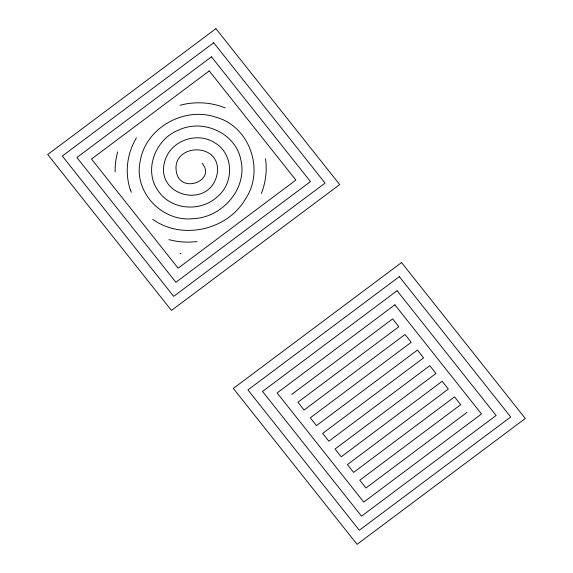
<?xml version="1.0" encoding="UTF-8"?>
<svg xmlns="http://www.w3.org/2000/svg" width="573" height="573" viewBox="0 0 573 573"><rect width="100%" height="100%" fill="white"/><g stroke="black" fill="none" stroke-linecap="round" stroke-linejoin="round"><path stroke-width="0.86" d="M117.651 151.888L116.892 154.968A79.59 74.884 -23.7 0 0 115.159 168.118L115.101 171.879M291.721 394.432L392.648 318.91L398.837 326.703L297.91 402.225L304.098 410.024L405.025 334.503L411.213 342.296L310.287 417.817L316.475 425.617L417.402 350.096L423.59 357.889L322.663 433.41L328.852 441.21L429.779 365.689L435.967 373.481L335.04 449.01L341.221 456.803L442.148 381.281L448.337 389.074L347.41 464.603L353.598 472.396L454.525 396.874L460.713 404.667L359.787 480.195L365.975 487.988L466.902 412.467M179.965 105.26L185.659 103.985A70.357 66.196 -23.7 0 1 221.873 106.671L225.189 107.903M196.954 241.67L189.369 242.128A76.496 71.976 -23.7 0 1 175.309 241.04L168.899 239.664M180.989 253.545L180.688 253.524M180.531 253.51L179.843 253.452M152.776 219.352C182.164 240.481 227.56 230.088 245.538 198.874C264.891 170.124 249.67 126.239 215.813 117.164C184.012 106.284 145.234 128.015 140.099 161.722C133.688 192.184 162.095 221.959 192.65 218.707C221.78 217.962 247.966 188.782 240.767 159.495C235.381 132.628 202.462 118.439 178.418 130.2C155.211 139.189 142.935 170.826 158.657 191.511C172.015 210.757 202.505 212.132 218.549 195.572C234.321 181.756 233.369 153.206 214.474 142.598C198.229 132.234 173.999 139.354 166.306 157.117C149.532 196.346 212.784 212.182 217.59 170.998C218.857 140.141 168.176 144.518 177.043 174.572C183.281 193.567 216.265 179.7 202.097 163.255M131.346 192.349L130.494 190.035M265.528 158.807A73.437 69.097 -23.7 0 1 261.367 193.459M130.443 190.05A67.292 63.317 -23.7 0 1 136.403 137.907M215.914 28.65L47.702 154.524L171.456 310.451L339.667 184.578L215.914 28.65M213.693 42.739L62.307 156.028L173.676 296.363L325.07 183.081L213.693 42.739M211.473 56.827L76.904 157.525L175.904 282.274L310.473 181.577L211.473 56.827M209.245 70.923L91.501 159.029L178.124 268.185L295.876 180.072L209.245 70.923M401.544 262.549L233.333 388.422L357.086 544.35L525.298 418.476L401.544 262.549M399.324 276.637L247.93 389.919L359.307 530.261L510.693 416.972L399.324 276.637M397.096 290.726L262.527 391.423L361.527 516.173L496.096 415.475L397.096 290.726M394.876 304.815L277.124 392.928L363.755 502.077L481.499 413.971L394.876 304.815"/></g></svg>
